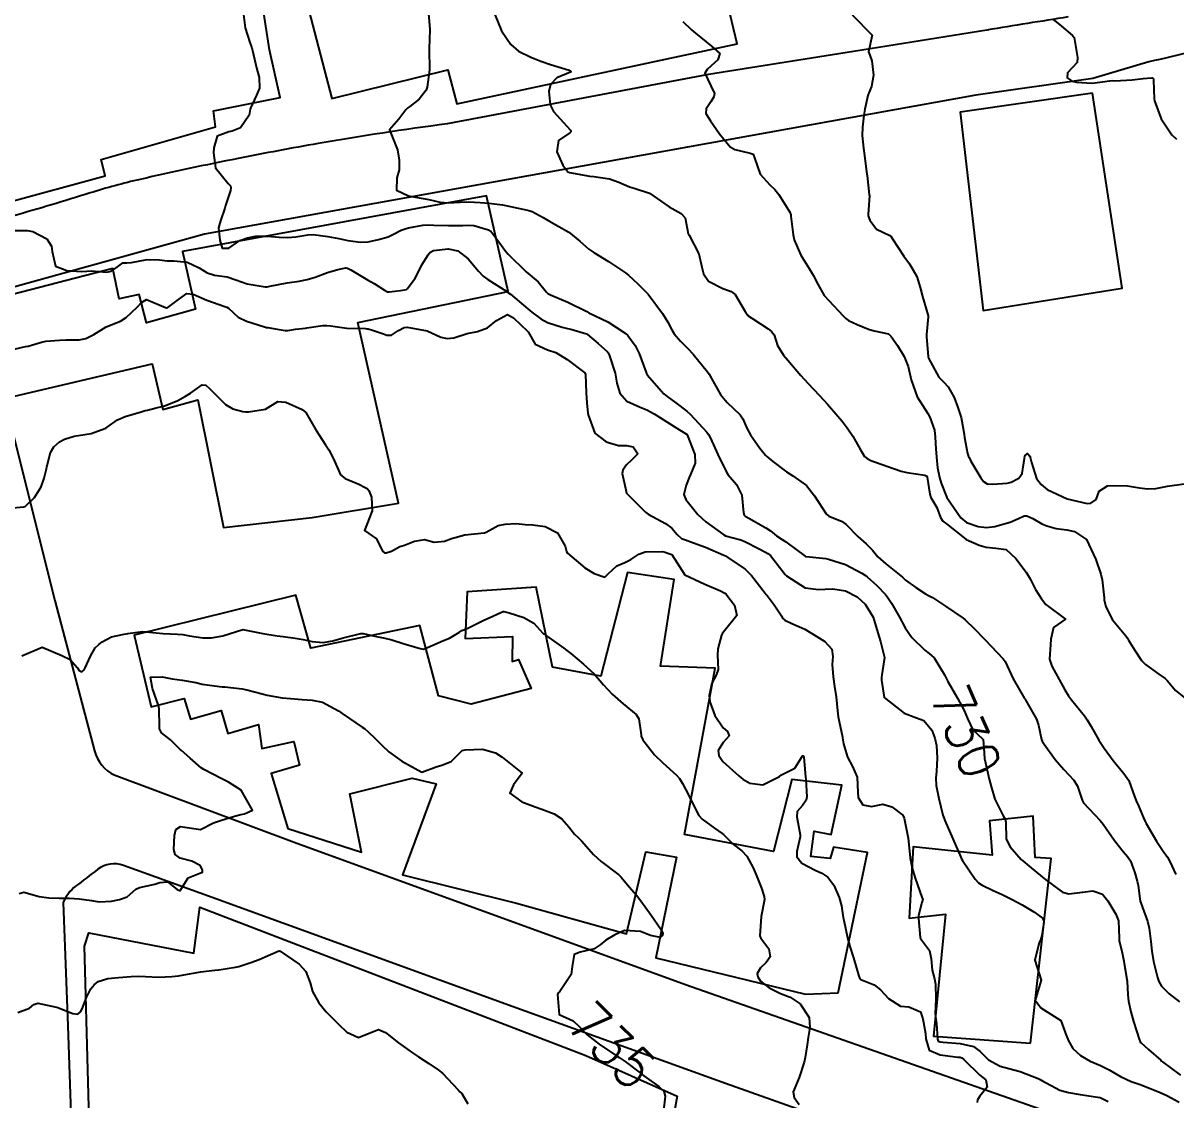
# Model space of a CAD drawing. Header units: metres. Extents: x 307586 to 320046, y 7427249 to 7434250.
# Drawn here: x 312746.3 to 312861.3, y 7431854.2 to 7431961.5 of the extents above; entities that cross this region are included whole.
import ezdxf
from ezdxf.enums import TextEntityAlignment as Align

# ---------------------------------------------------------------- set-up
doc = ezdxf.new("R2010")
doc.units = ezdxf.units.M
doc.header["$MEASUREMENT"] = 0
for name, color, linetype in [('Cotas', 45, 'Continuous'), ('Curvas de Nivel 1m', 11, 'Continuous'), ('Curvas de Nivel 5m', 15, 'Continuous'), ('Edificações', 30, 'Continuous'), ('Vias Primárias', 230, 'Continuous')]:
    doc.layers.add(name, color=color, linetype=linetype)
doc.styles.add('Style-STANDARD', font='STANDARD.shx')

msp = doc.modelspace()

# ---------------------------------------------------------------- linework, layer by layer
at = {"layer": 'Curvas de Nivel 1m', "flags": 128}
for points, elevation in [([(312786.74, 7431962.86), (312786.91, 7431960.94), (312786.91, 7431960.86), (312786.83, 7431959), (312786.83, 7431958.86), (312786.87, 7431956.93), (312786.86, 7431956.86), (312786.63, 7431955.15), (312786.52, 7431954.86), (312785.82, 7431953.95), (312784.89, 7431953.21), (312784.69, 7431953.08), (312784.5, 7431952.88), (312783.81, 7431951.96), (312782.86, 7431950.9), (312783.66, 7431948.89), (312783.84, 7431947.88), (312783.84, 7431946.89), (312783.59, 7431946.1), (312783.58, 7431944.89), (312784.78, 7431944.31), (312785.47, 7431944.19), (312786.78, 7431943.96), (312787.92, 7431943.69), (312788.77, 7431943.6), (312789.92, 7431943.68), (312790.78, 7431943.71), (312791.91, 7431943.66), (312792.78, 7431943.59), (312794.14, 7431943.4), (312794.77, 7431943.28), (312796.63, 7431942.87), (312796.76, 7431942.85), (312797.09, 7431942.74), (312798.19, 7431942.15), (312798.75, 7431941.82), (312800.74, 7431940.69), (312801.85, 7431939.79), (312802.73, 7431939.01), (312803.23, 7431938.65), (312804.71, 7431937.78), (312806.4, 7431936.62), (312806.69, 7431936.39), (312807.63, 7431935.55), (312808.59, 7431934.59), (312808.67, 7431934.5), (312810.09, 7431932.58), (312810.63, 7431931.71), (312811.02, 7431930.96), (312811.27, 7431930.56), (312811.88, 7431929.82), (312812.61, 7431929.08), (312813.14, 7431928.53), (312814.58, 7431926.78), (312814.75, 7431926.52), (312814.97, 7431926.11), (312815.86, 7431924.51), (312816.54, 7431923.72), (312817.82, 7431922.48), (312818.11, 7431922.07), (312818.51, 7431921.16), (312818.86, 7431920.47), (312819.81, 7431919.14), (312820.36, 7431918.45), (312820.48, 7431918.34), (312821.09, 7431917.82), (312822.46, 7431916.78), (312823.08, 7431916.41), (312824.44, 7431915.43), (312825.23, 7431914.39), (312826.41, 7431912.6), (312826.68, 7431912.38), (312827.93, 7431911.89), (312828.39, 7431911.55), (312829.56, 7431910.34), (312830.38, 7431909.62), (312831.02, 7431908.97), (312831.57, 7431908.31), (312832.35, 7431907.63), (312834.01, 7431906.28), (312834.33, 7431906.01), (312835.35, 7431905.25), (312836.32, 7431904.62), (312836.55, 7431904.49), (312837, 7431904.25), (312838.3, 7431903.4), (312840.08, 7431902.21), (312840.28, 7431902.04), (312841.2, 7431901.13), (312842.12, 7431900.18), (312842.19, 7431900.11), (312842.26, 7431900.03), (312844.06, 7431898.16), (312844.24, 7431897.87), (312845.05, 7431896.15), (312846.19, 7431894.21), (312846.22, 7431894.17), (312846.24, 7431894.14), (312846.32, 7431894.01), (312847.37, 7431892.12), (312847.58, 7431891.54), (312847.89, 7431890.11), (312847.96, 7431889.93), (312848.14, 7431889.63), (312849.23, 7431888.1), (312850.11, 7431887.11), (312851.11, 7431886.07), (312851.48, 7431885.46), (312851.92, 7431884.06), (312852.07, 7431883.81), (312853.74, 7431882.04), (312854.04, 7431881.67), (312855.16, 7431880.03), (312856.01, 7431878.93), (312856.45, 7431878.45), (312856.75, 7431878.01), (312857.17, 7431876.82), (312857.43, 7431876), (312857.53, 7431875.56), (312857.72, 7431873.99), (312857.77, 7431873.81), (312857.95, 7431873.35), (312858.44, 7431871.98), (312858.6, 7431871.31), (312858.77, 7431869.98), (312858.88, 7431869), (312859.03, 7431867.98), (312859.44, 7431866.39), (312859.59, 7431865.97), (312859.85, 7431865.51), (312860.62, 7431864.74), (312861.63, 7431863.94)], 729), ([(312793.38, 7431962.4), (312794.04, 7431960.77), (312794.97, 7431959.39), (312795.74, 7431958.75), (312796.95, 7431958.13), (312797.95, 7431957.73), (312798.94, 7431957.4), (312800.79, 7431956.83), (312800.93, 7431956.75), (312800.98, 7431956.69), (312800.93, 7431956.63), (312799.54, 7431956.09), (312798.92, 7431955.42), (312798.76, 7431954.71), (312798.89, 7431953.37), (312799.22, 7431952.71), (312800.87, 7431950.9), (312800.95, 7431950.77), (312800.94, 7431950.69), (312800.86, 7431950.6), (312799.72, 7431949.84), (312799.56, 7431948.7), (312800.15, 7431947.37), (312800.65, 7431946.69), (312800.81, 7431946.64), (312802.49, 7431946.34), (312802.81, 7431946.29), (312803.23, 7431946.23), (312804.81, 7431946.02), (312805.75, 7431945.68), (312806.8, 7431945.22), (312807.26, 7431945.07), (312808.79, 7431944.59), (312810.77, 7431943.23), (312811.95, 7431942.55), (312812.34, 7431942.13), (312812.66, 7431940.54), (312812.68, 7431940.48), (312812.74, 7431940.4), (312813.71, 7431938.53), (312814.02, 7431937.21), (312814.19, 7431936.53), (312814.69, 7431935.79), (312816.1, 7431935.09), (312816.68, 7431934.87), (312816.94, 7431934.76), (312817.35, 7431934.49), (312818.34, 7431932.79), (312818.54, 7431932.47), (312818.58, 7431932.41), (312818.64, 7431932.34), (312819, 7431932.11), (312820.63, 7431931.04), (312820.97, 7431930.79), (312821.21, 7431930.44), (312821.56, 7431929.38), (312822.16, 7431928.43), (312822.6, 7431927.94), (312823.89, 7431926.41), (312824.57, 7431925.64), (312825.74, 7431924.39), (312826.54, 7431923.55), (312827.58, 7431922.36), (312828, 7431921.84), (312828.51, 7431921.18), (312829.08, 7431920.34), (312829.84, 7431918.99), (312830.24, 7431918.33), (312830.48, 7431918.12), (312830.86, 7431917.94), (312832.47, 7431917.35), (312833.87, 7431916.87), (312834.46, 7431916.72), (312836.25, 7431916.47), (312836.45, 7431916.36), (312836.49, 7431916.26), (312836.74, 7431914.56), (312836.86, 7431914.25), (312837.43, 7431913.24), (312837.82, 7431912.24), (312838.05, 7431911.89), (312838.4, 7431911.61), (312840.16, 7431910.21), (312840.38, 7431910.06), (312841.67, 7431909.48), (312842.37, 7431909.29), (312843.34, 7431909.2), (312844.37, 7431909.05), (312845.32, 7431908.15), (312846.34, 7431906.79), (312846.75, 7431906.13), (312847.27, 7431905.08), (312847.87, 7431904.12), (312848.3, 7431903.56), (312850.28, 7431902.09), (312849.09, 7431901.28), (312848.81, 7431900.1), (312848.79, 7431899.57), (312848.67, 7431898.11), (312848.91, 7431897.43), (312849.64, 7431896.1), (312850.2, 7431895.05), (312850.58, 7431894.47), (312850.87, 7431894.08), (312852.17, 7431892.46), (312852.44, 7431892.06), (312852.82, 7431891.39), (312853.61, 7431890.05), (312854.14, 7431889.25), (312855.03, 7431888.03), (312856.1, 7431886.72), (312856.57, 7431886.01), (312856.97, 7431884.89), (312857.31, 7431884), (312857.56, 7431883.49), (312858.06, 7431882.31), (312858.18, 7431881.99), (312858.31, 7431881.72), (312859.35, 7431879.98), (312860.01, 7431878.97), (312860.43, 7431878.38), (312860.67, 7431877.96), (312861.28, 7431876.65)], 728), ([(312812.12, 7431961.68), (312812.99, 7431960.86), (312813.37, 7431960.54), (312814.97, 7431959.25), (312815.82, 7431958.51), (312815.6, 7431957.87), (312814.94, 7431957.27), (312814.55, 7431956.91), (312814.32, 7431956.53), (312814.92, 7431955.27), (312815.26, 7431954.52), (312815.22, 7431954.2), (312814.9, 7431953.69), (312814.43, 7431952.99), (312814.42, 7431952.52), (312814.88, 7431951.8), (312815.78, 7431950.51), (312816.85, 7431949.19), (312817.29, 7431948.93), (312818.84, 7431948.58), (312819.14, 7431948.47), (312819.31, 7431947.99), (312819.84, 7431946.46), (312820.8, 7431945.41), (312821.3, 7431944.94), (312821.7, 7431944.44), (312822.77, 7431942.7), (312822.87, 7431942.42), (312822.89, 7431942.29), (312823.11, 7431940.42), (312823.23, 7431939.92), (312823.87, 7431938.41), (312824.7, 7431937.07), (312825.1, 7431936.4), (312825.58, 7431935.5), (312826.22, 7431934.38), (312826.67, 7431933.87), (312828.1, 7431932.36), (312828.36, 7431932.07), (312828.64, 7431931.87), (312829.51, 7431931.47), (312830.63, 7431931.01), (312831.18, 7431930.87), (312832.63, 7431930.54), (312832.88, 7431930.3), (312833.52, 7431929.38), (312834.19, 7431928.28), (312834.59, 7431927.31), (312834.82, 7431926.28), (312834.87, 7431925.97), (312835.47, 7431924.27), (312836.53, 7431922.61), (312836.76, 7431922.26), (312837.21, 7431920.95), (312837.27, 7431920.25), (312837.34, 7431919.1), (312837.4, 7431918.25), (312837.51, 7431917.2), (312837.7, 7431916.24), (312837.87, 7431915.66), (312838.43, 7431914.23), (312839.83, 7431912.22), (312840.4, 7431911.74), (312841.55, 7431911.35), (312842.39, 7431911.25), (312843.22, 7431911.35), (312844.4, 7431911.69), (312844.76, 7431911.79), (312845.58, 7431912.15), (312846.14, 7431912.41), (312846.41, 7431912.41), (312847.02, 7431912.13), (312847.9, 7431911.62), (312848.4, 7431911.41), (312849.33, 7431911.16), (312850.39, 7431911.01), (312851.16, 7431910.84), (312852.38, 7431910.06), (312853.31, 7431908.05), (312853.8, 7431906.59), (312853.91, 7431906.04), (312854.12, 7431904.24), (312854.14, 7431904.04), (312854.3, 7431903.34), (312854.95, 7431902.03), (312856.27, 7431900.43), (312856.45, 7431900.2), (312856.56, 7431900.02), (312857.21, 7431898.96), (312857.85, 7431898), (312858.24, 7431897.6), (312859.59, 7431896.61), (312860.22, 7431896.19), (312860.44, 7431895.97), (312861.23, 7431894.98), (312862.2, 7431894.23)], 727), ([(312829, 7431962.35), (312830.98, 7431960.33), (312830.63, 7431958.67), (312830.75, 7431958.33), (312830.95, 7431957.77), (312831.13, 7431956.33), (312830.92, 7431955.21), (312830.66, 7431954.59), (312830.56, 7431954.33), (312830.26, 7431952.97), (312830.18, 7431952.34), (312830.04, 7431951.17), (312830.01, 7431950.34), (312830.13, 7431949.05), (312830.24, 7431948.34), (312830.44, 7431946.71), (312830.49, 7431946.33), (312830.71, 7431944.41), (312830.72, 7431944.33), (312830.59, 7431942.5), (312830.61, 7431942.33), (312830.76, 7431941.88), (312831.43, 7431941), (312832.74, 7431940.37), (312832.84, 7431940.3), (312833.03, 7431940.01), (312834.14, 7431938.29), (312834.71, 7431937.52), (312835.46, 7431936.27), (312835.79, 7431935.16), (312836.01, 7431934.27), (312836.57, 7431932.34), (312836.57, 7431932.26), (312836.41, 7431930.48), (312836.42, 7431930.26), (312836.57, 7431928.29), (312836.58, 7431928.26), (312836.6, 7431928.13), (312837.65, 7431926.24), (312838.11, 7431925.78), (312838.56, 7431925.28), (312839.16, 7431924.22), (312839.54, 7431923.22), (312839.86, 7431922.22), (312840.18, 7431920.54), (312840.21, 7431920.21), (312840.49, 7431918.63), (312840.59, 7431918.32), (312840.65, 7431918.21), (312840.83, 7431917.85), (312841.83, 7431916.19), (312842.09, 7431915.83), (312842.45, 7431915.59), (312843.04, 7431915.58), (312844.45, 7431915.68), (312844.85, 7431915.76), (312845.62, 7431916.15), (312845.96, 7431916.64), (312846.17, 7431918.14), (312846.23, 7431918.4), (312846.49, 7431918.61), (312846.7, 7431918.36), (312846.78, 7431918.14), (312846.87, 7431917.74), (312847.38, 7431916.13), (312847.86, 7431915.53), (312848.44, 7431915.02), (312850.43, 7431914.09), (312852.43, 7431913.65), (312852.81, 7431913.67), (312853.34, 7431914.05), (312853.62, 7431914.87), (312854.45, 7431915.41), (312855.05, 7431915.43), (312856.45, 7431915.39), (312857.65, 7431915.21), (312858.44, 7431915.09), (312859.28, 7431915.15), (312860.45, 7431915.37), (312862.1, 7431915.6)], 726), ([(312745.24, 7431940.85), (312746.74, 7431940.85), (312747.31, 7431940.75), (312748.72, 7431940.01), (312749.18, 7431939.31), (312749.23, 7431938.78), (312749.57, 7431937.3), (312750.69, 7431936.86), (312752.18, 7431936.76), (312752.69, 7431936.81), (312753.13, 7431936.82), (312754.69, 7431936.7), (312755.13, 7431936.79), (312755.74, 7431937.23), (312756.29, 7431937.63), (312756.7, 7431937.63), (312757.16, 7431937.67), (312758.7, 7431937.95), (312759.95, 7431937.93), (312760.7, 7431937.84), (312761.37, 7431937.83), (312762.7, 7431937.7), (312763.9, 7431937.13), (312764.69, 7431936.64), (312765.41, 7431936.39), (312766.68, 7431936.23), (312767.55, 7431935.95), (312768.68, 7431935.54), (312770.49, 7431935.24), (312770.67, 7431935.24), (312770.93, 7431935.3), (312772.68, 7431935.63), (312773.88, 7431935.8), (312774.68, 7431935.96), (312775.46, 7431936.22), (312776.69, 7431936.66), (312777.73, 7431936.96), (312778.53, 7431937.12), (312778.7, 7431937.1), (312779.01, 7431936.95), (312780.68, 7431935.94), (312781.33, 7431935.57), (312782.36, 7431934.9), (312782.67, 7431934.73), (312782.84, 7431934.73), (312783.96, 7431934.89), (312784.56, 7431934.99), (312784.67, 7431935.06), (312785.44, 7431936.12), (312785.82, 7431936.87), (312786.11, 7431937.45), (312786.72, 7431938.43), (312786.9, 7431938.68), (312787.26, 7431938.85), (312788.72, 7431939.04), (312789.69, 7431938.82), (312790.71, 7431938.04), (312791.76, 7431936.79), (312792.22, 7431936.31), (312792.68, 7431935.98), (312794.58, 7431934.76), (312794.67, 7431934.69), (312794.93, 7431934.5), (312796.65, 7431933.05), (312797.06, 7431932.73), (312797.97, 7431932.06), (312798.63, 7431931.68), (312800.09, 7431931.23), (312800.63, 7431931.1), (312800.95, 7431931.01), (312802.17, 7431930.67), (312802.52, 7431930.56), (312802.62, 7431930.5), (312803.67, 7431929.59), (312804.6, 7431928.76), (312804.7, 7431928.64), (312804.78, 7431928.46), (312805.36, 7431926.63), (312805.55, 7431925.65), (312805.84, 7431924.63), (312806.54, 7431923.84), (312807.88, 7431923.25), (312808.53, 7431922.99), (312809.25, 7431922.58), (312810.52, 7431921.79), (312811.27, 7431921.32), (312812.5, 7431920.56), (312812.52, 7431920.54), (312812.54, 7431920.5), (312813.3, 7431918.53), (312813.34, 7431917.67), (312812.88, 7431916.54), (312812.75, 7431916.23), (312812.44, 7431915.48), (312812.21, 7431914.54), (312812.43, 7431914.03), (312813.62, 7431912.53), (312814.4, 7431911.81), (312816.22, 7431910.5), (312816.38, 7431910.43), (312817.9, 7431910), (312818.38, 7431909.82), (312819.67, 7431909.16), (312820.37, 7431908.79), (312820.58, 7431908.66), (312820.85, 7431908.44), (312822.33, 7431906.56), (312822.47, 7431906.42), (312824.32, 7431905.23), (312825.66, 7431905.05), (312826.32, 7431905.11), (312827.08, 7431905.13), (312828.32, 7431904.94), (312829.51, 7431904.34), (312830.3, 7431903.6), (312831.09, 7431902.32), (312831.37, 7431901.41), (312831.68, 7431900.31), (312831.82, 7431899.87), (312832.24, 7431898.3), (312831.96, 7431896.56), (312831.93, 7431896.3), (312831.93, 7431896.02), (312832.19, 7431894.3), (312834.17, 7431892.73), (312835.42, 7431892.27), (312836.16, 7431892), (312836.96, 7431891.05), (312837.25, 7431890.24), (312837.4, 7431889.5), (312837.49, 7431888.24), (312837.4, 7431886.94), (312837.34, 7431886.24), (312837.38, 7431885.53), (312837.63, 7431884.24), (312838.05, 7431882.57), (312838.16, 7431882.23), (312838.25, 7431882.02), (312839.05, 7431880.22), (312839.83, 7431878.39), (312839.91, 7431878.21), (312840, 7431878.05), (312841.28, 7431876.19), (312841.61, 7431875.83), (312841.97, 7431875.6), (312843.06, 7431875.07), (312843.96, 7431874.64), (312844.96, 7431874.15), (312845.95, 7431873.64), (312847.12, 7431872.94), (312847.93, 7431872.34), (312848.09, 7431872.11), (312848.12, 7431871.91), (312847.91, 7431870.56), (312847.79, 7431870.11), (312847.65, 7431869.87), (312847.2, 7431868.12), (312847.85, 7431866.11), (312847.23, 7431864.12), (312847.82, 7431863.36), (312849.8, 7431862.09), (312850.34, 7431860.63), (312850.56, 7431860.08), (312851, 7431859.29), (312851.77, 7431858.59), (312852.73, 7431858.05), (312853.76, 7431857.59), (312854.62, 7431857.16), (312855.74, 7431856.52), (312856.83, 7431856), (312857.51, 7431855.77), (312857.73, 7431855.71), (312858.16, 7431855.55), (312859.72, 7431854.91), (312860.36, 7431854.6), (312861.61, 7431853.94)], 731), ([(312745.03, 7431928.91), (312746.59, 7431929.28), (312746.85, 7431929.34), (312748.19, 7431929.73), (312748.6, 7431929.81), (312749.98, 7431929.92), (312750.6, 7431929.94), (312751.92, 7431929.95), (312752.61, 7431930.08), (312753.39, 7431930.48), (312754.62, 7431931.24), (312756.04, 7431931.81), (312756.63, 7431932.18), (312757.72, 7431933.2), (312758.15, 7431933.69), (312758.65, 7431933.98), (312760.53, 7431933.17), (312760.64, 7431933.14), (312760.78, 7431933.17), (312761.84, 7431933.97), (312762.66, 7431934.56), (312763.3, 7431934.5), (312764.65, 7431933.9), (312766.47, 7431933.28), (312766.64, 7431933.21), (312766.81, 7431933.1), (312767.78, 7431932.23), (312768.63, 7431931.81), (312770.42, 7431931.26), (312770.62, 7431931.19), (312770.74, 7431931.17), (312771.68, 7431931.03), (312772.48, 7431930.88), (312772.62, 7431930.88), (312772.74, 7431930.9), (312773.5, 7431931.01), (312774.49, 7431931.13), (312774.62, 7431931.15), (312776.23, 7431931.38), (312776.63, 7431931.4), (312777, 7431931.34), (312778.62, 7431931.13), (312780.48, 7431931.08), (312780.62, 7431931.06), (312780.73, 7431931.04), (312781.19, 7431930.92), (312782.27, 7431930.55), (312782.62, 7431930.42), (312783.08, 7431930.43), (312783.76, 7431930.89), (312784.34, 7431931.17), (312784.63, 7431931.21), (312786.62, 7431930.86), (312787.99, 7431930.21), (312788.62, 7431930.08), (312789.3, 7431930.14), (312790.62, 7431930.58), (312791.65, 7431930.79), (312792.63, 7431931.15), (312793.54, 7431931.87), (312794.64, 7431932.48), (312795.24, 7431932.15), (312796.62, 7431930.83), (312796.67, 7431930.79), (312796.71, 7431930.74), (312797.39, 7431929.51), (312798.61, 7431928.95), (312799.44, 7431928.7), (312800.59, 7431927.99), (312802.35, 7431926.66), (312802.42, 7431926.51), (312802.49, 7431924.66), (312802.54, 7431923.66), (312802.66, 7431922.66), (312802.69, 7431922.49), (312803.36, 7431920.65), (312804.49, 7431919.78), (312805.7, 7431919.42), (312806.49, 7431919.41), (312807.17, 7431919.29), (312807.63, 7431918.6), (312807.05, 7431918.03), (312806.47, 7431917.47), (312806.12, 7431916.96), (312806.08, 7431916.62), (312806.44, 7431914.99), (312806.5, 7431914.68), (312806.53, 7431914.62), (312808.41, 7431912.76), (312808.66, 7431912.59), (312810.39, 7431911.66), (312811.01, 7431911.18), (312811.54, 7431910.55), (312812, 7431910.16), (312812.38, 7431910), (312813.18, 7431909.73), (312814.37, 7431909.28), (312816.2, 7431908.5), (312816.36, 7431908.41), (312816.61, 7431908.25), (312818.34, 7431907.1), (312818.96, 7431906.46), (312820.32, 7431904.71), (312820.43, 7431904.57), (312820.52, 7431904.45), (312821.21, 7431903.53), (312821.94, 7431902.43), (312822.06, 7431902.21), (312822.28, 7431902), (312823, 7431901.69), (312824.27, 7431901.11), (312825.48, 7431900.39), (312826.26, 7431899.87), (312826.98, 7431899.1), (312827.06, 7431898.37), (312827.02, 7431897.58), (312827.11, 7431896.37), (312827.23, 7431895.39), (312827.39, 7431894.36), (312827.55, 7431892.98), (312827.6, 7431892.36), (312827.7, 7431891.89), (312828.04, 7431890.35), (312828.05, 7431890.26), (312828.14, 7431889.69), (312828.52, 7431888.35), (312829.02, 7431887.43), (312829.51, 7431886.34), (312829.58, 7431884.83), (312829.6, 7431884.33), (312830.06, 7431883.6), (312830.93, 7431883.44), (312832.06, 7431883.65), (312832.95, 7431883.4), (312834.05, 7431882.57), (312834.18, 7431882.28), (312834.23, 7431882.09), (312834.59, 7431880.27), (312834.65, 7431879.64), (312834.79, 7431878.27), (312834.99, 7431877.27), (312835.28, 7431876.27), (312835.95, 7431874.39), (312835.99, 7431874.3), (312836.01, 7431874.26), (312836.03, 7431874.18), (312835.95, 7431873.86), (312835.62, 7431872.57), (312835.6, 7431872.26), (312835.79, 7431870.38), (312835.83, 7431870.26), (312835.9, 7431870.15), (312836.7, 7431869.06), (312836.89, 7431868.24), (312836.99, 7431867.12), (312837.21, 7431866.24), (312837.31, 7431865.7), (312837.33, 7431864.24), (312837.29, 7431862.76), (312837.34, 7431862.24), (312837.4, 7431861.83), (312837.51, 7431860.23), (312837.58, 7431860.03), (312837.78, 7431859.95), (312838.09, 7431859.92), (312839.78, 7431859.81), (312841.1, 7431859.51), (312841.77, 7431858.99), (312842.61, 7431858.17), (312843.75, 7431857.54), (312844.61, 7431857.29), (312845.75, 7431857.02), (312847.54, 7431856.31), (312847.73, 7431856.21), (312847.9, 7431856.11), (312849.72, 7431855.14), (312850.56, 7431854.91), (312851.72, 7431854.73), (312853.27, 7431854.49), (312853.72, 7431854.41), (312854.54, 7431854.03)], 732), ([(312744.62, 7431913.14), (312746.4, 7431913.29), (312746.55, 7431913.34), (312747.49, 7431914.25), (312748.14, 7431915.31), (312748.44, 7431916.16), (312748.66, 7431917.1), (312748.71, 7431917.31), (312749.06, 7431918.71), (312749.4, 7431919.3), (312749.98, 7431919.8), (312750.48, 7431920.04), (312751.42, 7431920.34), (312752.49, 7431920.51), (312753.12, 7431920.62), (312754.5, 7431921.12), (312754.58, 7431921.16), (312754.72, 7431921.24), (312755.75, 7431921.99), (312756.51, 7431922.31), (312758.11, 7431922.79), (312758.52, 7431922.9), (312758.75, 7431922.96), (312759.62, 7431923.18), (312760.34, 7431923.35), (312760.53, 7431923.41), (312761.77, 7431923.92), (312762.54, 7431924.35), (312763.04, 7431924.64), (312763.72, 7431925.13), (312764.21, 7431925.47), (312764.56, 7431925.44), (312764.94, 7431925.12), (312766.53, 7431923.52), (312767.24, 7431923.09), (312768.26, 7431922.81), (312768.52, 7431922.78), (312768.8, 7431922.79), (312770.52, 7431923.05), (312771.75, 7431923.82), (312772.53, 7431923.75), (312774.18, 7431923), (312774.52, 7431922.71), (312775.54, 7431920.99), (312776.49, 7431919.49), (312776.69, 7431919.18), (312776.82, 7431918.98), (312777.27, 7431918.17), (312777.8, 7431916.96), (312777.99, 7431916.5), (312778.44, 7431916.12), (312779.8, 7431915.57), (312780.44, 7431915.24), (312780.63, 7431915.12), (312780.8, 7431914.92), (312781.09, 7431914.26), (312781.16, 7431912.92), (312780.38, 7431910.93), (312781.59, 7431910.12), (312782.19, 7431908.9), (312782.36, 7431908.72), (312782.55, 7431908.71), (312783.08, 7431908.89), (312783.89, 7431909.36), (312784.37, 7431909.48), (312785.37, 7431909.87), (312786.37, 7431910.06), (312787.31, 7431909.78), (312788.37, 7431909.89), (312789.04, 7431910.16), (312790.38, 7431910.52), (312792.31, 7431910.71), (312792.38, 7431910.73), (312792.42, 7431910.74), (312792.52, 7431910.78), (312793.72, 7431911.44), (312794.39, 7431911.59), (312795.51, 7431911.63), (312796.39, 7431911.56), (312797.17, 7431911.51), (312798.39, 7431911.36), (312799.63, 7431910.7), (312800.37, 7431909.4), (312800.53, 7431908.85), (312800.63, 7431908.69), (312802.34, 7431907.23), (312803.28, 7431906.65), (312804.33, 7431906.28), (312804.52, 7431906.45), (312804.66, 7431906.64), (312805.55, 7431907.42), (312806.35, 7431907.76), (312806.93, 7431908.04), (312807.74, 7431908.6), (312808.37, 7431908.81), (312810.09, 7431908.84), (312810.36, 7431908.77), (312810.52, 7431908.72), (312811.01, 7431908.56), (312812.33, 7431906.54), (312814.32, 7431905.61), (312815.89, 7431904.93), (312816.32, 7431904.71), (312816.43, 7431904.61), (312816.51, 7431904.5), (312817.28, 7431903.5), (312817.51, 7431902.48), (312816.27, 7431900.95), (312816.06, 7431900.71), (312815.98, 7431900.5), (312815.62, 7431899.14), (312815.59, 7431898.51), (312815.63, 7431897.1), (312815.45, 7431896.51), (312815, 7431895.72), (312814.75, 7431894.51), (312814.81, 7431893.88), (312815.3, 7431892.51), (312816.15, 7431891.28), (312816.56, 7431890.91), (312816.73, 7431890.49), (312816.14, 7431889.8), (312815.63, 7431889.01), (312815.72, 7431888.5), (312816.11, 7431887.91), (312817.71, 7431886.48), (312817.92, 7431886.3), (312818.09, 7431886.15), (312818.8, 7431885.75), (312820.08, 7431885.58), (312821.76, 7431886.43), (312821.94, 7431886.58), (312822.1, 7431886.64), (312823.27, 7431887.24), (312824, 7431888.4), (312824.05, 7431888.48), (312824.12, 7431888.48), (312824.16, 7431888.4), (312824.17, 7431888.35), (312824.36, 7431886.4), (312824.38, 7431886.11), (312824.47, 7431884.4), (312824.4, 7431884.06), (312824.06, 7431883.53), (312823.53, 7431882.93), (312823.47, 7431882.41), (312823.82, 7431880.61), (312823.81, 7431880.4), (312823.48, 7431878.93), (312823.47, 7431878.41), (312823.99, 7431877.77), (312825.3, 7431877.07), (312825.98, 7431876.77), (312826.59, 7431876.37), (312827.18, 7431875.57), (312827.71, 7431874.35), (312827.94, 7431873.53), (312828.12, 7431872.35), (312828.17, 7431872.1), (312828.54, 7431870.34), (312828.77, 7431869.47), (312829.12, 7431868.34), (312829.66, 7431866.52), (312829.73, 7431866.33), (312829.85, 7431866.18), (312831.2, 7431865.66), (312831.84, 7431865.15), (312832.61, 7431864.29), (312833.82, 7431863.52), (312834.64, 7431863.45), (312835.81, 7431862.96), (312836.05, 7431862.26), (312836.32, 7431860.78), (312836.36, 7431860.25), (312836.67, 7431859.14), (312837.77, 7431858.66), (312839.52, 7431858.45), (312839.77, 7431858.43), (312839.94, 7431858.38), (312840.13, 7431858.2), (312841.74, 7431856.65), (312842.34, 7431856.17), (312842.47, 7431855.43), (312841.72, 7431854.56), (312841.49, 7431854.18), (312841.46, 7431853.93)], 733), ([(312746.22, 7431898.44), (312748.23, 7431899.31), (312750.22, 7431898.48), (312751.03, 7431898.09), (312751.75, 7431897.27), (312751.93, 7431896.99), (312752.21, 7431896.86), (312752.42, 7431897.05), (312752.52, 7431897.26), (312753.05, 7431898.42), (312753.53, 7431899.25), (312753.9, 7431899.58), (312754.24, 7431899.83), (312755.14, 7431900.34), (312756.25, 7431900.58), (312756.8, 7431900.67), (312758.26, 7431900.86), (312758.6, 7431900.85), (312760.26, 7431900.67), (312761.73, 7431900.62), (312762.26, 7431900.58), (312762.93, 7431900.45), (312764.25, 7431900.24), (312765.12, 7431900.24), (312766.26, 7431900.46), (312768.26, 7431901.07), (312770.26, 7431900.67), (312771.68, 7431900.45), (312772.26, 7431900.37), (312773.47, 7431900.22), (312774.25, 7431900.09), (312775.15, 7431899.89), (312776.25, 7431899.77), (312777.23, 7431899.94), (312778.26, 7431900.25), (312780.01, 7431900.68), (312780.26, 7431900.69), (312781.7, 7431900.35), (312782.26, 7431900.24), (312783.11, 7431900.03), (312784.25, 7431899.68), (312785.94, 7431899.17), (312786.25, 7431899.13), (312786.66, 7431899.27), (312788.25, 7431899.97), (312788.87, 7431900.21), (312789.85, 7431900.81), (312790.1, 7431900.98), (312790.27, 7431901.04), (312790.67, 7431901.21), (312792.28, 7431902.01), (312792.8, 7431902.25), (312793.98, 7431902.76), (312794.19, 7431902.86), (312794.28, 7431902.87), (312794.81, 7431902.75), (312796.28, 7431902.27), (312797.26, 7431901.71), (312798.15, 7431900.71), (312798.21, 7431900.66), (312798.26, 7431900.63), (312798.54, 7431900.43), (312800.25, 7431899.21), (312800.55, 7431898.99), (312800.94, 7431898.68), (312802.23, 7431897.63), (312803.28, 7431896.65), (312804.2, 7431895.57), (312805.07, 7431894.63), (312806.18, 7431893.65), (312807.45, 7431892.6), (312807.72, 7431892.16), (312807.95, 7431890.59), (312807.98, 7431890.43), (312808.14, 7431890.08), (312809.28, 7431888.58), (312810.11, 7431887.79), (312811.47, 7431886.55), (312811.77, 7431886.22), (312812.08, 7431885.73), (312812.72, 7431884.53), (312813.34, 7431883.24), (312813.71, 7431882.52), (312814.04, 7431882.16), (312815.27, 7431881.27), (312816.03, 7431880.73), (312816.16, 7431880.63), (312816.31, 7431880.5), (312817.17, 7431879.64), (312818.01, 7431879.01), (312818.5, 7431878.47), (312819.13, 7431877.32), (312819.5, 7431876.45), (312819.96, 7431875.27), (312820.17, 7431874.66), (312820.23, 7431874.45), (312820.25, 7431874.15), (312819.92, 7431872.45), (312819.81, 7431870.55), (312819.82, 7431870.45), (312819.9, 7431870.31), (312820.7, 7431869.24), (312820.83, 7431868.44), (312820.44, 7431867.88), (312819.87, 7431867.34), (312819.54, 7431866.77), (312819.59, 7431866.45), (312819.85, 7431866.03), (312820.74, 7431865.34), (312821.84, 7431864.8), (312822.82, 7431864.41), (312823.82, 7431863.77), (312824.7, 7431862.39), (312824.78, 7431861.41), (312824.6, 7431860.39), (312824.51, 7431859.66), (312824.31, 7431858.39), (312824.22, 7431857.93), (312823.73, 7431856.4), (312823.13, 7431854.99), (312823.21, 7431854.41), (312823.7, 7431853.73)], 734), ([(312745.8, 7431862.88), (312746.99, 7431863.32), (312747.42, 7431863.7), (312747.81, 7431863.83), (312749.68, 7431863.42), (312749.8, 7431863.38), (312750.05, 7431863.29), (312751.31, 7431862.78), (312751.8, 7431862.72), (312752.08, 7431862.97), (312752.22, 7431863.26), (312752.67, 7431864.4), (312753.09, 7431865.25), (312753.42, 7431865.66), (312753.84, 7431865.97), (312754.8, 7431866.28), (312755.84, 7431866.39), (312757.11, 7431866.47), (312757.85, 7431866.52), (312758.54, 7431866.49), (312759.85, 7431866.4), (312761.16, 7431866.47), (312761.85, 7431866.55), (312762.36, 7431866.63), (312763.85, 7431866.9), (312764.04, 7431866.93), (312765.45, 7431867.1), (312765.81, 7431867.15), (312765.85, 7431867.16), (312767.53, 7431867.4), (312767.86, 7431867.48), (312769.05, 7431867.88), (312769.87, 7431868.19), (312770.46, 7431868.45), (312771.76, 7431869.02), (312771.88, 7431869.04), (312771.97, 7431869.02), (312773.86, 7431867.71), (312774.54, 7431866.99), (312774.97, 7431865.86), (312775.2, 7431864.99), (312775.82, 7431863.87), (312776.57, 7431862.97), (312777.18, 7431862.34), (312777.79, 7431861.73), (312778.62, 7431860.94), (312779.78, 7431860.39), (312781, 7431860.91), (312781.79, 7431861.21), (312782.49, 7431860.89), (312783.77, 7431859.86), (312785.17, 7431858.87), (312785.76, 7431858.48), (312786.78, 7431857.81), (312787.74, 7431857.17), (312788.16, 7431856.83), (312789.72, 7431855.18), (312789.9, 7431854.99), (312790.07, 7431854.8), (312790.68, 7431853.78)], 736)]:
    msp.add_lwpolyline(points, dxfattribs=dict(at, elevation=elevation))
at = {"layer": 'Curvas de Nivel 5m', "flags": 128}
for points, elevation in [([(312768.3, 7431962.38), (312768.47, 7431961.08), (312768.96, 7431959.6), (312769.14, 7431959.07), (312769.2, 7431958.82), (312769.6, 7431957.06), (312769.88, 7431956.11), (312769.91, 7431955.06), (312769.61, 7431954.36), (312769, 7431953.07), (312768.98, 7431952.97), (312768.88, 7431952.37), (312768.03, 7431951.08), (312767.2, 7431950.75), (312766.86, 7431950.69), (312765.7, 7431950.26), (312765.36, 7431949.11), (312765.34, 7431948.6), (312765.54, 7431947.11), (312766.8, 7431945.54), (312767.01, 7431945.31), (312767.06, 7431945.1), (312767.02, 7431944.86), (312766.78, 7431944.16), (312766.51, 7431943.36), (312766.46, 7431943.1), (312766.03, 7431941.83), (312765.83, 7431941.11), (312765.95, 7431939.89), (312766.2, 7431939.11), (312766.71, 7431939.09), (312766.85, 7431939.1), (312767.95, 7431939.85), (312768.73, 7431940.11), (312769.51, 7431940.29), (312770.74, 7431940.3), (312771.88, 7431940.18), (312772.73, 7431940.15), (312773.52, 7431940.23), (312774.74, 7431940.44), (312775.27, 7431940.46), (312776.74, 7431940.27), (312777.82, 7431940.05), (312778.73, 7431939.86), (312779.99, 7431939.68), (312780.73, 7431939.73), (312781.79, 7431939.97), (312782.74, 7431940.22), (312783.19, 7431940.45), (312784.03, 7431940.89), (312784.55, 7431941.07), (312784.75, 7431941.12), (312786.21, 7431941.4), (312786.75, 7431941.43), (312787.29, 7431941.39), (312788.75, 7431941.34), (312790.2, 7431941.36), (312790.75, 7431941.39), (312791.29, 7431941.34), (312792.74, 7431940.92), (312792.97, 7431940.78), (312793.77, 7431939.73), (312794.48, 7431938.76), (312794.72, 7431938.49), (312796.51, 7431936.74), (312796.69, 7431936.58), (312797.68, 7431935.73), (312798.53, 7431934.71), (312798.67, 7431934.58), (312798.92, 7431934.45), (312800.66, 7431933.7), (312802.54, 7431932.77), (312802.64, 7431932.71), (312802.76, 7431932.66), (312804.63, 7431931.76), (312806.36, 7431930.62), (312806.62, 7431930.38), (312807.38, 7431929.38), (312807.76, 7431928.6), (312808.47, 7431926.7), (312808.5, 7431926.59), (312808.52, 7431926.54), (312808.57, 7431926.47), (312810.24, 7431924.57), (312810.55, 7431924.31), (312811.41, 7431923.69), (312812.53, 7431922.83), (312812.84, 7431922.54), (312814.51, 7431920.75), (312814.68, 7431920.52), (312814.87, 7431920.14), (312815.62, 7431918.51), (312816.46, 7431916.77), (312816.63, 7431916.5), (312817.48, 7431915.52), (312818, 7431914.48), (312818.17, 7431912.71), (312818.23, 7431912.47), (312818.32, 7431912.39), (312818.4, 7431912.35), (312818.7, 7431912.17), (312820.39, 7431911.21), (312820.86, 7431910.92), (312821.45, 7431910.43), (312822.02, 7431910.06), (312822.38, 7431909.83), (312824.32, 7431908.4), (312824.36, 7431908.37), (312824.4, 7431908.36), (312826.36, 7431908.15), (312826.63, 7431908.1), (312828.35, 7431907.56), (312829.98, 7431906.69), (312830.33, 7431906.46), (312830.51, 7431906.33), (312831.47, 7431905.46), (312832.32, 7431904.55), (312832.51, 7431904.3), (312832.91, 7431903.69), (312833.71, 7431902.29), (312834.27, 7431901.23), (312834.95, 7431900.27), (312836.25, 7431899.02), (312836.69, 7431898.69), (312837.19, 7431898.25), (312838.22, 7431896.57), (312838.38, 7431896.23), (312838.55, 7431895.88), (312839.49, 7431894.22), (312840.17, 7431893), (312840.51, 7431892.2), (312841.03, 7431891.07), (312842, 7431890.18), (312842.06, 7431890.1), (312842.13, 7431889.29), (312842.21, 7431888.18), (312842.22, 7431888.08), (312842.66, 7431886.17), (312842.85, 7431885.41), (312843.24, 7431884.17), (312844.05, 7431882.5), (312844.24, 7431882.16), (312844.31, 7431881.88), (312844.34, 7431880.16), (312844.77, 7431879.4), (312845.86, 7431878.14), (312846, 7431878.01), (312846.65, 7431877.47), (312847.98, 7431876.38), (312848.3, 7431876.11), (312849.96, 7431874.89), (312850.6, 7431874.72), (312851.96, 7431874.9), (312853.01, 7431875.01), (312853.96, 7431874.69), (312854.5, 7431874.03), (312855.28, 7431872.69), (312855.54, 7431872.02), (312855.62, 7431870.31), (312855.63, 7431870.02), (312855.89, 7431869.02), (312856.05, 7431868.18), (312856.07, 7431868.02), (312856.12, 7431867.78), (312856.41, 7431866.01), (312856.49, 7431864.66), (312856.55, 7431864.01), (312856.78, 7431862.96), (312857.04, 7431862), (312857.65, 7431860.13), (312857.7, 7431859.99), (312857.73, 7431859.94), (312857.78, 7431859.89), (312858.55, 7431859.2), (312859.76, 7431858.13), (312859.85, 7431858.05), (312859.94, 7431857.97), (312861.74, 7431856.64)], 730), ([(312849, 7431961.94), (312849.87, 7431961.23), (312850.98, 7431960.29), (312851.12, 7431960.09), (312851.16, 7431959.91), (312851.46, 7431958.09), (312851.44, 7431957.6), (312850.95, 7431957.08), (312850.46, 7431956.57), (312850.44, 7431956.09), (312850.93, 7431955.76), (312851.38, 7431955.63), (312852.93, 7431955.56), (312854.68, 7431955.79), (312854.93, 7431955.8), (312855.19, 7431955.78), (312856.93, 7431955.88), (312858.01, 7431956), (312858.84, 7431956.09), (312858.93, 7431956.07), (312859.03, 7431955.99), (312859.06, 7431955.86), (312859.1, 7431953.99), (312859.13, 7431953.77), (312859.81, 7431951.98), (312860.87, 7431950.4), (312861.33, 7431949.97)], 725), ([(312745.94, 7431874.76), (312746.4, 7431874.88), (312747.94, 7431874.46), (312748.92, 7431874.32), (312749.94, 7431874.29), (312750.94, 7431874.28), (312751.94, 7431874.22), (312753.15, 7431874.04), (312753.93, 7431873.92), (312755.17, 7431874), (312755.94, 7431874.16), (312756.72, 7431874.43), (312757.58, 7431875.2), (312757.95, 7431875.35), (312759.46, 7431875.67), (312759.96, 7431875.84), (312760.73, 7431875.93), (312761.69, 7431875.14), (312761.95, 7431875.04), (312762.02, 7431875.07), (312762.08, 7431875.14), (312762.79, 7431876.3), (312763.97, 7431876.77), (312764.22, 7431876.87), (312764.22, 7431877.12), (312763.98, 7431877.55), (312763.15, 7431877.97), (312761.99, 7431878.28), (312761.49, 7431878.64), (312761.38, 7431879.15), (312761.42, 7431880.55), (312761.57, 7431881.15), (312762.03, 7431881.44), (312764.02, 7431881.12), (312765.33, 7431881.81), (312766.03, 7431882.02), (312767.42, 7431882.46), (312768.04, 7431882.64), (312768.4, 7431882.7), (312769.2, 7431883.06), (312768.07, 7431885.07), (312766.83, 7431885.84), (312766.08, 7431886.22), (312764.37, 7431887.12), (312764.1, 7431887.3), (312763, 7431888.24), (312762.12, 7431889.01), (312761.98, 7431889.14), (312761.03, 7431890.06), (312760.14, 7431890.77), (312759.95, 7431891.17), (312759.95, 7431891.37), (312759.91, 7431893.17), (312759.85, 7431893.49), (312759.23, 7431895.18), (312759.05, 7431896.34), (312760.2, 7431896.36), (312761.2, 7431896.15), (312762.2, 7431896.03), (312763.55, 7431895.78), (312764.2, 7431895.64), (312765.92, 7431895.38), (312766.2, 7431895.36), (312766.45, 7431895.35), (312768.19, 7431895.16), (312768.64, 7431895.07), (312770.19, 7431894.65), (312770.69, 7431894.53), (312772.18, 7431894.27), (312772.99, 7431894.21), (312774.18, 7431894.11), (312775.15, 7431894.02), (312776.18, 7431893.82), (312777.79, 7431892.96), (312778.01, 7431892.8), (312778.16, 7431892.7), (312778.9, 7431892.19), (312780.15, 7431891.35), (312780.4, 7431891.18), (312780.72, 7431890.92), (312781.44, 7431890.21), (312782.13, 7431889.51), (312782.81, 7431888.89), (312784.11, 7431887.95), (312786.09, 7431886.86), (312787.54, 7431887.4), (312788.1, 7431887.55), (312789.03, 7431887.9), (312789.93, 7431888.81), (312790.02, 7431888.92), (312790.12, 7431889), (312790.41, 7431889.09), (312792.13, 7431889.14), (312793.43, 7431888.77), (312794.12, 7431888.34), (312796.09, 7431886.74), (312795.25, 7431885.58), (312794.88, 7431884.75), (312796.06, 7431883.89), (312797.39, 7431883.39), (312798.05, 7431883.16), (312799.28, 7431882.7), (312800.04, 7431882.21), (312800.74, 7431881.39), (312801.33, 7431880.67), (312801.69, 7431880.33), (312802.02, 7431880), (312803.2, 7431878.65), (312803.99, 7431877.95), (312805.75, 7431876.62), (312805.97, 7431876.39), (312806.76, 7431875.41), (312807.49, 7431874.6), (312807.94, 7431874.02), (312808.96, 7431872.58), (312809.91, 7431871.2), (312810.11, 7431870.77), (312810.1, 7431870.57), (312809.9, 7431870.36), (312808.88, 7431870.58), (312807.91, 7431870.98), (312806.34, 7431871.05), (312805.91, 7431870.9), (312805.72, 7431870.81), (312805.34, 7431870.63), (312804.44, 7431870.09), (312803.89, 7431869.62), (312803.28, 7431869.25), (312801.89, 7431868.89), (312801.28, 7431868.67), (312801.08, 7431867.46), (312800.98, 7431866.67), (312799.84, 7431864.97), (312799.69, 7431864.84), (312799.62, 7431864.69), (312799.8, 7431862.69), (312801.18, 7431862.05), (312801.79, 7431861.51), (312802.59, 7431860.65), (312803.77, 7431859.73), (312805.42, 7431858.62), (312805.76, 7431858.4), (312806.36, 7431858), (312807.74, 7431856.98), (312808.23, 7431856.59), (312809.72, 7431855.5), (312810.21, 7431855.05), (312810.35, 7431854.56), (312810.2, 7431853.08)], 735)]:
    msp.add_lwpolyline(points, dxfattribs=dict(at, elevation=elevation))
at = {"layer": 'Edificações'}
for points in [[(312773.29, 7431968.68), (312777.11, 7431954.03), (312788.7, 7431956.87), (312789.57, 7431953.5), (312817.53, 7431959.46), (312811.57, 7431984.41)], [(312736.42, 7431974.45), (312741.74, 7431954.55), (312737.88, 7431953.48), (312739.88, 7431945.32), (312741.2, 7431943.61), (312743.01, 7431943.17), (312743.59, 7431943.22), (312744.51, 7431943.57), (312754.53, 7431946.31), (312754.14, 7431947.92), (312765.52, 7431951.19), (312765.33, 7431952.8), (312771.97, 7431954.12), (312770.9, 7431958.86), (312769.58, 7431967.51)], [(312753.21, 7431842.39), (312752.47, 7431869.51), (312752.9, 7431870.84), (312763.38, 7431868.79), (312763.97, 7431873.4), (312802.45, 7431858.61), (312811.56, 7431854.56), (312810.68, 7431849.8)]]:
    msp.add_lwpolyline(points, dxfattribs=at)
for points in [[(312852.95, 7431954.56), (312839.77, 7431952.67), (312842.06, 7431932.88), (312855.93, 7431935.12)], [(312742.42, 7431933.76), (312744.93, 7431924.21), (312759.22, 7431927.57), (312760.26, 7431923.02), (312763.76, 7431923.97), (312766.32, 7431911.25), (312775.17, 7431912.24), (312783.78, 7431913.66), (312779.71, 7431931.67), (312794.7, 7431934.76), (312792.53, 7431944.31), (312762.25, 7431938.78), (312763.53, 7431933.01), (312758.65, 7431931.64), (312757.9, 7431934.47), (312755.91, 7431934.05), (312755.3, 7431937.07)], [(312827.61, 7431864.86), (312830.52, 7431878.85), (312827.14, 7431879.37), (312826.81, 7431878.24), (312824.88, 7431878.43), (312825.21, 7431880.96), (312826.9, 7431880.64), (312827.98, 7431885.57), (312823, 7431886.13), (312821.17, 7431878.95), (312812.29, 7431880.64), (312815.34, 7431897.22), (312809.89, 7431897.42), (312811.25, 7431906.06), (312806.6, 7431906.76), (312803.93, 7431896.43), (312799.14, 7431897.33), (312797.49, 7431905.31), (312790.63, 7431904.84), (312790.4, 7431900.19), (312795.14, 7431900.38), (312795.1, 7431897.89), (312795.75, 7431898.08), (312796.98, 7431895.21), (312791.01, 7431893.62), (312787.76, 7431894.47), (312785.88, 7431901.46), (312775.03, 7431899.21), (312773.52, 7431904.51), (312757.41, 7431900.52), (312759.1, 7431893.38), (312762.39, 7431894.18), (312763.04, 7431892.12), (312766.1, 7431893.01), (312766.75, 7431890.71), (312769.81, 7431891.6), (312770.14, 7431889.21), (312773.33, 7431889.91), (312773.89, 7431887.56), (312771.08, 7431886.71), (312772.72, 7431881.22), (312780.09, 7431878.87), (312778.92, 7431884.69), (312785.12, 7431886.24), (312787.52, 7431885.68), (312784.18, 7431876.62), (312795.52, 7431873.79), (312806.51, 7431870.74), (312808.43, 7431878.9), (312811.49, 7431878.39), (312809.42, 7431868.34), (312824.36, 7431864.73)], [(312846.77, 7431859.84), (312848.84, 7431878.24), (312847.24, 7431878.33), (312847.06, 7431882.46), (312842.69, 7431881.99), (312842.97, 7431878.57), (312835.08, 7431879.41), (312834.7, 7431872.28), (312838.32, 7431872.7), (312837.1, 7431860.54)]]:
    msp.add_lwpolyline(points, close=True, dxfattribs=at)
at = {"layer": 'Vias Primárias'}
for points in [[(312850.53, 7431962.15, 0.001146), (312842.43, 7431960.84, -0.001193), (312829.12, 7431958.7), (312814.69, 7431956.42), (312788.62, 7431951.49, 0.010325), (312775.77, 7431949.53, 0.005958), (312767.77, 7431948.04, 0.007611), (312758, 7431945.95, 0.019159), (312753.02, 7431944.6, -0.005649), (312745.29, 7431942.28, -0.025072), (312742.31, 7431941.58, -0.224602), (312740.41, 7431942.09, -0.148407), (312738.22, 7431945.49), (312732.63, 7431965.08)], [(312850.53, 7431962.15, 0.001146), (312842.43, 7431960.84, -0.001193), (312829.12, 7431958.7), (312814.69, 7431956.42), (312788.62, 7431951.49, 0.010325), (312775.77, 7431949.53, 0.005958), (312767.77, 7431948.04, 0.007611), (312758, 7431945.95, 0.019159), (312753.02, 7431944.6, -0.005649), (312745.29, 7431942.28, -0.025072), (312742.31, 7431941.58, -0.224602), (312740.41, 7431942.09, -0.148407), (312738.22, 7431945.49), (312732.63, 7431965.08)], [(312867.26, 7431959.98, -0.024097), (312858.59, 7431957.68), (312853.01, 7431956.02), (312841.32, 7431954.36), (312800.07, 7431946.91), (312764.43, 7431940.5), (312741.88, 7431934.24), (312749.51, 7431903.96), (312753.47, 7431888.97, 0.216473), (312755.43, 7431886.57), (312773.38, 7431879.88), (312812.38, 7431865.68), (312854.61, 7431850.86), (312866.48, 7431847.07)], [(312867.26, 7431959.98, -0.024097), (312858.59, 7431957.68), (312853.01, 7431956.02), (312841.32, 7431954.36), (312800.07, 7431946.91), (312764.43, 7431940.5), (312741.88, 7431934.24), (312749.51, 7431903.96), (312753.47, 7431888.97, 0.216473), (312755.43, 7431886.57), (312773.38, 7431879.88), (312812.38, 7431865.68), (312854.61, 7431850.86), (312866.48, 7431847.07)]]:
    msp.add_lwpolyline(points, format="xyb", dxfattribs=at)
at = {"layer": 'Vias Primárias', "elevation": 729.27}
msp.add_lwpolyline([(312841.75, 7431844.52, 0.25385), (312838.74, 7431847.87), (312816.37, 7431855.8), (312795.21, 7431863.46), (312765.2, 7431874.36), (312756.34, 7431877.56, 0.255059), (312753.79, 7431877.17, 0.001637), (312751.58, 7431875.47, 0.130691), (312750.34, 7431873.85), (312750.81, 7431861.56), (312751.58, 7431839.26), (312752.51, 7431808.7), (312753.02, 7431780.22), (312754.64, 7431750.09), (312754.7, 7431748.71, 0.143252), (312755.37, 7431746.75, 0.403792), (312756.54, 7431746.52), (312763.85, 7431748.83)], format="xyb", dxfattribs=at)
msp.add_lwpolyline([(312841.75, 7431844.52, 0.25385), (312838.74, 7431847.87), (312816.37, 7431855.8), (312795.21, 7431863.46), (312765.2, 7431874.36), (312756.34, 7431877.56, 0.255059), (312753.79, 7431877.17, 0.001637), (312751.58, 7431875.47, 0.130691), (312750.34, 7431873.85), (312750.81, 7431861.56), (312751.58, 7431839.26), (312752.51, 7431808.7), (312753.02, 7431780.22), (312754.64, 7431750.09), (312754.7, 7431748.71, 0.143252), (312755.37, 7431746.75, 0.403792), (312756.54, 7431746.52), (312763.85, 7431748.83)], format="xyb", dxfattribs=at)

# ---------------------------------------------------------------- texts
at = {"layer": 'Cotas', "style": 'Style-STANDARD'}
for s, rotation, p in [('730', 293.2667, (312840.37, 7431890.91, 730)), ('735', 314.9334, (312805.05, 7431859.61, 735))]:
    msp.add_text(s, height=4, rotation=rotation, dxfattribs=at).set_placement(p, align=Align.MIDDLE_CENTER)

doc.saveas('drawing.dxf')
